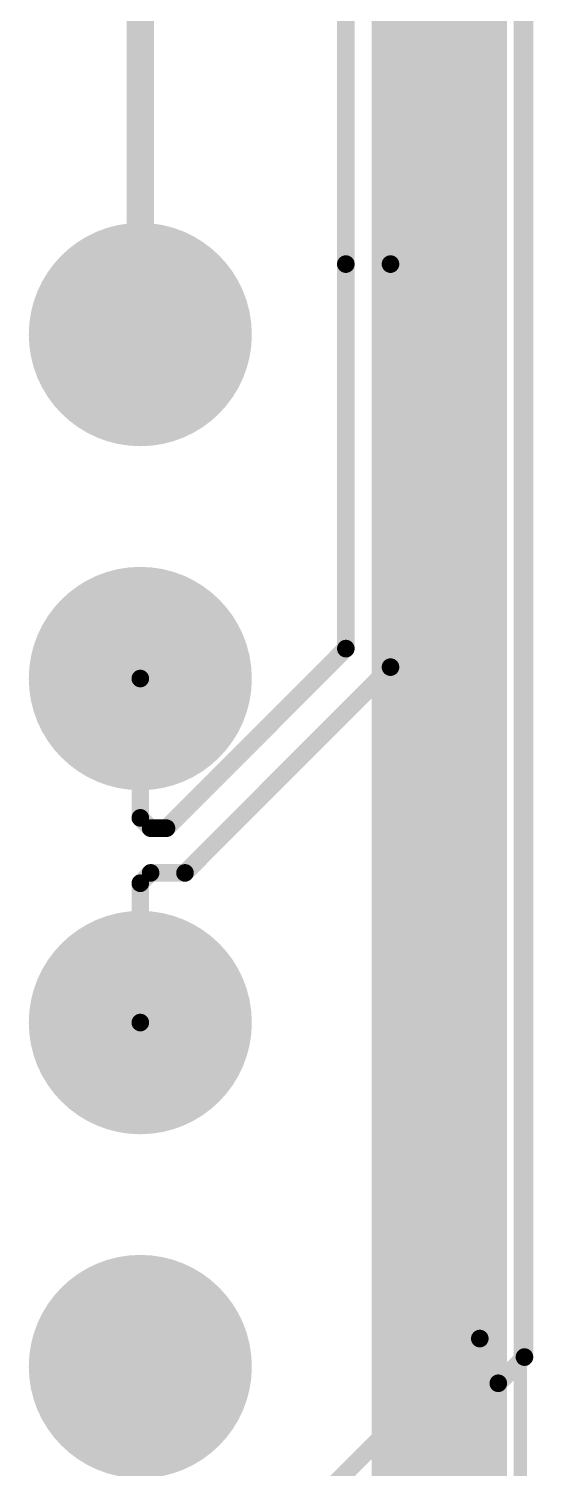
# Model space of a CAD drawing. Header units: inches. Extents: x -3 to 191, y -18 to 93.
# Drawn here: x 19.27 to 23, y 53.31 to 63.94 of the extents above; entities that cross this region are included whole.
import ezdxf

# ---------------------------------------------------------------- set-up
doc = ezdxf.new("R2010")
doc.units = ezdxf.units.IN
for name, color, linetype in [('Bottom Layer', 5, 'Continuous'), ('Bottom Solder', 6, 'Continuous'), ('GND 1', 90, 'Continuous'), ('GND 2', 156, 'Continuous'), ('Mechanical 15', 56, 'Continuous'), ('Mechanical 20', 56, 'Continuous'), ('Multi-Layer', 9, 'Continuous'), ('Pad Holes', 156, 'Continuous'), ('PWR', 16, 'Continuous'), ('Signal L4', 76, 'Continuous'), ('Top Layer', 1, 'Continuous'), ('Top Overlay', 2, 'Continuous'), ('Top Solder', 216, 'Continuous')]:
    doc.layers.add(name, color=color, linetype=linetype)

# ---------------------------------------------------------------- blocks, each defined once
blk = doc.blocks.new('SI60118F_1')
at = {"layer": 'Bottom Layer'}
h = blk.add_hatch(color=5, dxfattribs=at)
edge = h.paths.add_edge_path()
edge.add_arc((1.27, 2.54), 0.7229983, 0, 360)
h = blk.add_hatch(color=5, dxfattribs=at)
edge = h.paths.add_edge_path()
edge.add_arc((3.81, 2.54), 0.7229983, 0, 360)
h = blk.add_hatch(color=5, dxfattribs=at)
edge = h.paths.add_edge_path()
edge.add_arc((6.35, 2.54), 0.7229983, 0, 360)
h = blk.add_hatch(color=5, dxfattribs=at)
edge = h.paths.add_edge_path()
edge.add_arc((8.889999999999999, 2.54), 0.7229983, 0, 360)
at = {"layer": 'Bottom Solder'}
h = blk.add_hatch(color=6, dxfattribs=at)
edge = h.paths.add_edge_path()
edge.add_arc((1.27, 2.54), 0.8245983, 0, 360)
h = blk.add_hatch(color=6, dxfattribs=at)
edge = h.paths.add_edge_path()
edge.add_arc((3.81, 2.54), 0.8245983, 0, 360)
h = blk.add_hatch(color=6, dxfattribs=at)
edge = h.paths.add_edge_path()
edge.add_arc((6.35, 2.54), 0.8245983, 0, 360)
h = blk.add_hatch(color=6, dxfattribs=at)
edge = h.paths.add_edge_path()
edge.add_arc((8.889999999999999, 2.54), 0.8245983, 0, 360)
at = {"layer": 'GND 1'}
h = blk.add_hatch(color=90, dxfattribs=at)
edge = h.paths.add_edge_path()
edge.add_arc((1.27, 2.54), 0.7229983, 0, 360)
h = blk.add_hatch(color=90, dxfattribs=at)
edge = h.paths.add_edge_path()
edge.add_arc((3.81, 2.54), 0.7229983, 0, 360)
h = blk.add_hatch(color=90, dxfattribs=at)
edge = h.paths.add_edge_path()
edge.add_arc((6.35, 2.54), 0.7229983, 0, 360)
h = blk.add_hatch(color=90, dxfattribs=at)
edge = h.paths.add_edge_path()
edge.add_arc((8.889999999999999, 2.54), 0.7229983, 0, 360)
at = {"layer": 'GND 2'}
h = blk.add_hatch(color=156, dxfattribs=at)
edge = h.paths.add_edge_path()
edge.add_arc((1.27, 2.54), 0.7229983, 0, 360)
h = blk.add_hatch(color=156, dxfattribs=at)
edge = h.paths.add_edge_path()
edge.add_arc((3.81, 2.54), 0.7229983, 0, 360)
h = blk.add_hatch(color=156, dxfattribs=at)
edge = h.paths.add_edge_path()
edge.add_arc((6.35, 2.54), 0.7229983, 0, 360)
h = blk.add_hatch(color=156, dxfattribs=at)
edge = h.paths.add_edge_path()
edge.add_arc((8.889999999999999, 2.54), 0.7229983, 0, 360)
at = {"layer": 'Multi-Layer'}
h = blk.add_hatch(color=9, dxfattribs=at)
edge = h.paths.add_edge_path()
edge.add_arc((1.27, 2.54), 0.7229983, 0, 360)
h = blk.add_hatch(color=9, dxfattribs=at)
edge = h.paths.add_edge_path()
edge.add_arc((3.81, 2.54), 0.7229983, 0, 360)
h = blk.add_hatch(color=9, dxfattribs=at)
edge = h.paths.add_edge_path()
edge.add_arc((6.35, 2.54), 0.7229983, 0, 360)
h = blk.add_hatch(color=9, dxfattribs=at)
edge = h.paths.add_edge_path()
edge.add_arc((8.889999999999999, 2.54), 0.7229983, 0, 360)
at = {"layer": 'Pad Holes'}
h = blk.add_hatch(color=7, dxfattribs=at)
edge = h.paths.add_edge_path()
edge.add_arc((1.27, 2.54), 0.44500038, 0, 360)
h = blk.add_hatch(color=7, dxfattribs=at)
edge = h.paths.add_edge_path()
edge.add_arc((3.81, 2.54), 0.44500038, 0, 360)
h = blk.add_hatch(color=7, dxfattribs=at)
edge = h.paths.add_edge_path()
edge.add_arc((6.35, 2.54), 0.44500038, 0, 360)
h = blk.add_hatch(color=7, dxfattribs=at)
edge = h.paths.add_edge_path()
edge.add_arc((8.889999999999999, 2.54), 0.44500038, 0, 360)
at = {"layer": 'PWR'}
h = blk.add_hatch(color=16, dxfattribs=at)
edge = h.paths.add_edge_path()
edge.add_arc((1.27, 2.54), 0.7229983, 0, 360)
h = blk.add_hatch(color=16, dxfattribs=at)
edge = h.paths.add_edge_path()
edge.add_arc((3.81, 2.54), 0.7229983, 0, 360)
h = blk.add_hatch(color=16, dxfattribs=at)
edge = h.paths.add_edge_path()
edge.add_arc((6.35, 2.54), 0.7229983, 0, 360)
h = blk.add_hatch(color=16, dxfattribs=at)
edge = h.paths.add_edge_path()
edge.add_arc((8.889999999999999, 2.54), 0.7229983, 0, 360)
at = {"layer": 'Signal L4'}
h = blk.add_hatch(color=76, dxfattribs=at)
edge = h.paths.add_edge_path()
edge.add_arc((1.27, 2.54), 0.7229983, 0, 360)
h = blk.add_hatch(color=76, dxfattribs=at)
edge = h.paths.add_edge_path()
edge.add_arc((3.81, 2.54), 0.7229983, 0, 360)
h = blk.add_hatch(color=76, dxfattribs=at)
edge = h.paths.add_edge_path()
edge.add_arc((6.35, 2.54), 0.7229983, 0, 360)
h = blk.add_hatch(color=76, dxfattribs=at)
edge = h.paths.add_edge_path()
edge.add_arc((8.889999999999999, 2.54), 0.7229983, 0, 360)
at = {"layer": 'Top Layer'}
h = blk.add_hatch(color=1, dxfattribs=at)
edge = h.paths.add_edge_path()
edge.add_arc((1.27, 2.54), 0.7229983, 0, 360)
h = blk.add_hatch(color=1, dxfattribs=at)
edge = h.paths.add_edge_path()
edge.add_arc((3.81, 2.54), 0.7229983, 0, 360)
h = blk.add_hatch(color=1, dxfattribs=at)
edge = h.paths.add_edge_path()
edge.add_arc((6.35, 2.54), 0.7229983, 0, 360)
h = blk.add_hatch(color=1, dxfattribs=at)
edge = h.paths.add_edge_path()
edge.add_arc((8.889999999999999, 2.54), 0.7229983, 0, 360)
at = {"layer": 'Top Solder'}
h = blk.add_hatch(color=216, dxfattribs=at)
edge = h.paths.add_edge_path()
edge.add_arc((1.27, 2.54), 0.8245983, 0, 360)
h = blk.add_hatch(color=216, dxfattribs=at)
edge = h.paths.add_edge_path()
edge.add_arc((3.81, 2.54), 0.8245983, 0, 360)
h = blk.add_hatch(color=216, dxfattribs=at)
edge = h.paths.add_edge_path()
edge.add_arc((6.35, 2.54), 0.8245983, 0, 360)
h = blk.add_hatch(color=216, dxfattribs=at)
edge = h.paths.add_edge_path()
edge.add_arc((8.889999999999999, 2.54), 0.8245983, 0, 360)
at = {"layer": 'Mechanical 15'}
blk.add_lwpolyline([(12.51000038, 4.339998939999999, 0.0999998, 0.0999998, 0), (-3.62000038, 4.339998939999999, 0.0999998, 0.0999998, 0)], format="xyseb", dxfattribs=at)
at = {"layer": 'Mechanical 20'}
blk.add_lwpolyline([(14.4820005, 5.34999946, 0.0999998, 0.0999998, 0), (-5.5920005, 5.34999946, 0.0999998, 0.0999998, 0)], format="xyseb", dxfattribs=at)
at = {"layer": 'Top Overlay'}
blk.add_lwpolyline([(12.51000038, 4.349998919999999, 0.1999996, 0.1999996, 0), (-3.62000038, 4.349998919999999, 0.1999996, 0.1999996, 0)], format="xyseb", dxfattribs=at)

msp = doc.modelspace()

# ---------------------------------------------------------------- linework, layer by layer
at = {"layer": 'Bottom Layer'}
for points in [[(21.6095834, 62.20000005999999, 0.13013944, 0.13013944, 0), (21.6095834, 66.19999967999999, 0.13013944, 0.13013944, 0)], [(21.93972244, 62.20000005999999, 0.13013944, 0.13013944, 0), (21.93972244, 66.19999967999999, 0.13013944, 0.13013944, 0)], [(22.60000052, 54.26688664, 0.13013944, 0.13013944, 0), (22.60000052, 65.4668871, 0.13013944, 0.13013944, 0)], [(22.93013956, 54.13014066, 0.13013944, 0.13013944, 0), (22.93013956, 65.33014112, 0.13013944, 0.13013944, 0)], [(20.09000046, 61.67999856, 0.1999996, 0.1999996, 0), (20.09000046, 64.21000366, 0.1999996, 0.1999996, 0)], [(21.6095834, 59.36103697999999, 0.13013944, 0.13013944, 0), (21.6095834, 62.20000005999999, 0.13013944, 0.13013944, 0)], [(21.93972244, 59.224291, 0.13013944, 0.13013944, 0), (21.93972244, 62.20000005999999, 0.13013944, 0.13013944, 0)], [(20.2836145, 58.03506807999999, 0.13013944, 0.13013944, 0), (21.6095834, 59.36103697999999, 0.13013944, 0.13013944, 0)], [(20.09000046, 58.11130364, 0.13013944, 0.13013944, 0), (20.09000046, 59.13999856, 0.13013944, 0.13013944, 0)], [(20.42036048, 57.70492904, 0.13013944, 0.13013944, 0), (21.93972244, 59.224291, 0.13013944, 0.13013944, 0)], [(20.09000046, 58.11130364, 0.13013944, 0.13013944, 0), (20.16623602, 58.03506807999999, 0.13013944, 0.13013944, 0)], [(20.16623602, 58.03506807999999, 0.13013944, 0.13013944, 0), (20.2836145, 58.03506807999999, 0.13013944, 0.13013944, 0)], [(20.09000046, 57.62869348, 0.13013944, 0.13013944, 0), (20.16623602, 57.70492904, 0.13013944, 0.13013944, 0)], [(20.16623602, 57.70492904, 0.13013944, 0.13013944, 0), (20.42036048, 57.70492904, 0.13013944, 0.13013944, 0)], [(20.09000046, 56.59999856, 0.13013944, 0.13013944, 0), (20.09000046, 57.62869348, 0.13013944, 0.13013944, 0)], [(20.73311322, 52.40000188, 0.13013944, 0.13013944, 0), (22.59999798, 54.26688664, 0.13013944, 0.13013944, 0)], [(22.59999798, 54.26688664, 0.13013944, 0.13013944, 0), (22.60000052, 54.26688664, 0.13013944, 0.13013944, 0)], [(22.7367465, 53.9367476, 0.13013944, 0.13013944, 0), (22.93013956, 54.13014066, 0.13013944, 0.13013944, 0)], [(21.06325226, 52.2632559, 0.13013944, 0.13013944, 0), (22.73674396, 53.9367476, 0.13013944, 0.13013944, 0)], [(22.73674396, 53.9367476, 0.13013944, 0.13013944, 0), (22.7367465, 53.9367476, 0.13013944, 0.13013944, 0)]]:
    msp.add_lwpolyline(points, format="xyseb", dxfattribs=at)
for points in [[(21.57704854, 62.20000005999999, 0.06506972, 0.06506972, 1), (21.64211826, 62.20000005999999, 0.06506972, 0.06506972, 1)], [(21.57704854, 62.20000005999999, 0.06506972, 0.06506972, 1), (21.64211826, 62.20000005999999, 0.06506972, 0.06506972, 1)], [(21.90718758, 62.20000005999999, 0.06506972, 0.06506972, 1), (21.9722573, 62.20000005999999, 0.06506972, 0.06506972, 1)], [(21.90718758, 62.20000005999999, 0.06506972, 0.06506972, 1), (21.9722573, 62.20000005999999, 0.06506972, 0.06506972, 1)], [(20.04000056, 61.67999856, 0.0999998, 0.0999998, 1), (20.14000036, 61.67999856, 0.0999998, 0.0999998, 1)], [(21.57704854, 59.36103697999999, 0.06506972, 0.06506972, 1), (21.64211826, 59.36103697999999, 0.06506972, 0.06506972, 1)], [(21.57704854, 59.36103697999999, 0.06506972, 0.06506972, 1), (21.64211826, 59.36103697999999, 0.06506972, 0.06506972, 1)], [(20.0574656, 59.13999856, 0.06506972, 0.06506972, 1), (20.12253532, 59.13999856, 0.06506972, 0.06506972, 1)], [(21.90718758, 59.224291, 0.06506972, 0.06506972, 1), (21.9722573, 59.224291, 0.06506972, 0.06506972, 1)], [(21.90718758, 59.224291, 0.06506972, 0.06506972, 1), (21.9722573, 59.224291, 0.06506972, 0.06506972, 1)], [(20.0574656, 58.11130364, 0.06506972, 0.06506972, 1), (20.12253532, 58.11130364, 0.06506972, 0.06506972, 1)], [(20.0574656, 58.11130364, 0.06506972, 0.06506972, 1), (20.12253532, 58.11130364, 0.06506972, 0.06506972, 1)], [(20.13370116, 58.03506807999999, 0.06506972, 0.06506972, 1), (20.19877088, 58.03506807999999, 0.06506972, 0.06506972, 1)], [(20.13370116, 58.03506807999999, 0.06506972, 0.06506972, 1), (20.19877088, 58.03506807999999, 0.06506972, 0.06506972, 1)], [(20.25107964, 58.03506807999999, 0.06506972, 0.06506972, 1), (20.31614936, 58.03506807999999, 0.06506972, 0.06506972, 1)], [(20.25107964, 58.03506807999999, 0.06506972, 0.06506972, 1), (20.31614936, 58.03506807999999, 0.06506972, 0.06506972, 1)], [(20.13370116, 57.70492904, 0.06506972, 0.06506972, 1), (20.19877088, 57.70492904, 0.06506972, 0.06506972, 1)], [(20.13370116, 57.70492904, 0.06506972, 0.06506972, 1), (20.19877088, 57.70492904, 0.06506972, 0.06506972, 1)], [(20.38782562, 57.70492904, 0.06506972, 0.06506972, 1), (20.45289534, 57.70492904, 0.06506972, 0.06506972, 1)], [(20.38782562, 57.70492904, 0.06506972, 0.06506972, 1), (20.45289534, 57.70492904, 0.06506972, 0.06506972, 1)], [(20.0574656, 57.62869348, 0.06506972, 0.06506972, 1), (20.12253532, 57.62869348, 0.06506972, 0.06506972, 1)], [(20.0574656, 57.62869348, 0.06506972, 0.06506972, 1), (20.12253532, 57.62869348, 0.06506972, 0.06506972, 1)], [(20.0574656, 56.59999856, 0.06506972, 0.06506972, 1), (20.12253532, 56.59999856, 0.06506972, 0.06506972, 1)], [(22.56746312, 54.26688664, 0.06506972, 0.06506972, 1), (22.63253284, 54.26688664, 0.06506972, 0.06506972, 1)], [(22.56746312, 54.26688664, 0.06506972, 0.06506972, 1), (22.63253284, 54.26688664, 0.06506972, 0.06506972, 1)], [(22.56746566, 54.26688664, 0.06506972, 0.06506972, 1), (22.63253538, 54.26688664, 0.06506972, 0.06506972, 1)], [(22.56746566, 54.26688664, 0.06506972, 0.06506972, 1), (22.63253538, 54.26688664, 0.06506972, 0.06506972, 1)], [(22.8976047, 54.13014066, 0.06506972, 0.06506972, 1), (22.96267442, 54.13014066, 0.06506972, 0.06506972, 1)], [(22.8976047, 54.13014066, 0.06506972, 0.06506972, 1), (22.96267442, 54.13014066, 0.06506972, 0.06506972, 1)], [(22.7042091, 53.9367476, 0.06506972, 0.06506972, 1), (22.76927882, 53.9367476, 0.06506972, 0.06506972, 1)], [(22.7042091, 53.9367476, 0.06506972, 0.06506972, 1), (22.76927882, 53.9367476, 0.06506972, 0.06506972, 1)], [(22.70421164, 53.9367476, 0.06506972, 0.06506972, 1), (22.76928136, 53.9367476, 0.06506972, 0.06506972, 1)], [(22.70421164, 53.9367476, 0.06506972, 0.06506972, 1), (22.76928136, 53.9367476, 0.06506972, 0.06506972, 1)]]:
    msp.add_lwpolyline(points, format="xyseb", close=True, dxfattribs=at)
at = {"layer": 'Top Layer'}
msp.add_lwpolyline([(22.30000112, 47.29999938, 1.00000054, 1.00000054, 0), (22.30000112, 64.60000034, 1.00000054, 1.00000054, 0)], format="xyseb", dxfattribs=at)

# ---------------------------------------------------------------- block references
at = {"rotation": 270}
msp.add_blockref('SI60118F_1', (17.55000046, 62.94999856), dxfattribs=at)

doc.saveas('drawing.dxf')
